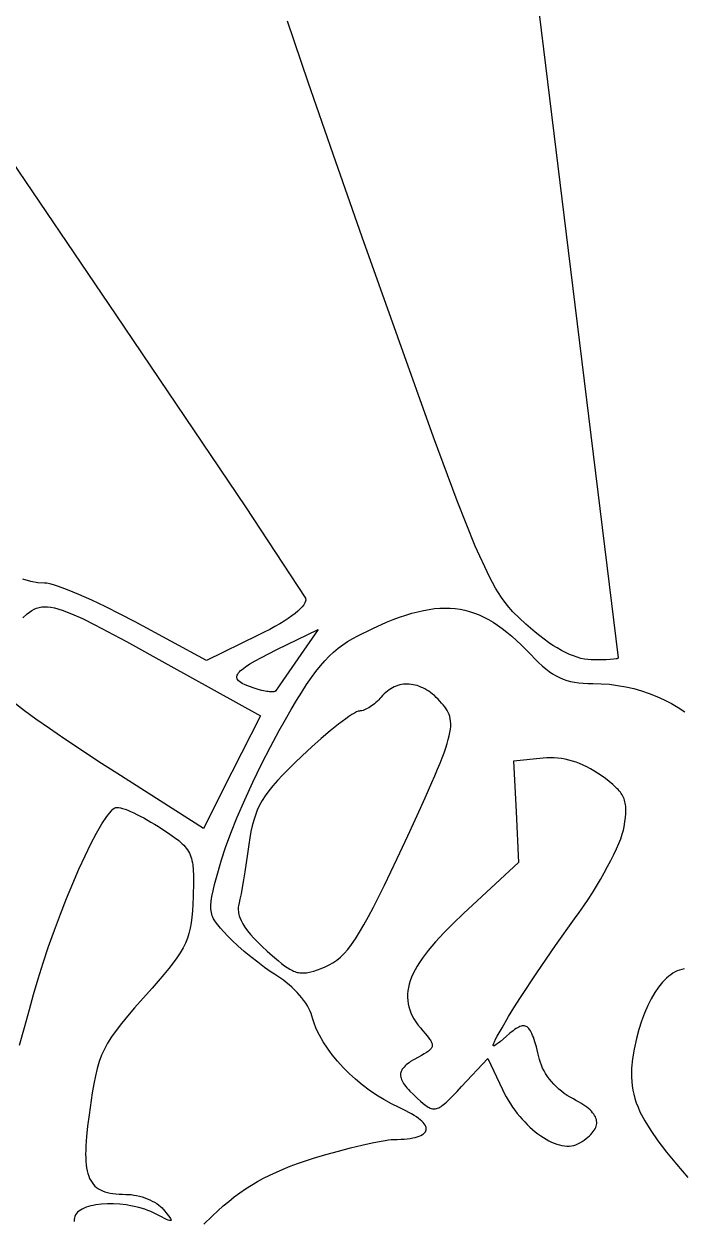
# Model space of a CAD drawing. Extents: x 50.8 to 101.6, y -101.6 to -50.8.
# Drawn here: x 73.88 to 75.793, y -86.806 to -83.334 of the extents above; entities that cross this region are included whole.
import ezdxf

# ---------------------------------------------------------------- set-up
doc = ezdxf.new("R2010")
doc.units = 0
doc.layers.add('BLACK', color=7, linetype='CONTINUOUS')

msp = doc.modelspace()

# ---------------------------------------------------------------- linework, layer by layer
at = {"layer": 'BLACK', "linetype": 'CONTINUOUS'}
for p, q in [((75.35602, -83.153211), (75.458794, -83.991481)), ((74.704243, -83.502944), (74.644315, -83.326145)), ((74.776617, -83.711694), (74.704243, -83.502944)), ((73.765418, -83.616892), (74.146331, -84.177501)), ((74.861492, -83.952571), (74.776617, -83.711694)), ((75.068693, -84.532605), (74.861492, -83.952571)), ((75.458794, -83.991481), (75.604315, -85.172918)), ((74.146331, -84.177501), (74.522276, -84.735187)), ((75.137405, -84.717619), (75.068693, -84.532605)), ((74.522276, -84.735187), (74.696526, -84.999273)), ((75.189651, -84.848702), (75.137405, -84.717619)), ((75.230525, -84.937903), (75.189651, -84.848702)), ((73.8995, -84.950928), (73.87669, -84.944099)), ((73.920289, -84.9548), (73.8995, -84.950928)), ((73.939507, -84.956022), (73.920289, -84.9548)), ((73.946204, -84.956605), (73.939507, -84.956022)), ((73.954824, -84.958316), (73.946204, -84.956605)), ((75.24829, -84.970564), (75.230525, -84.937903)), ((73.965233, -84.961097), (73.954824, -84.958316)), ((73.977296, -84.96489), (73.965233, -84.961097)), ((73.990878, -84.969639), (73.977296, -84.96489)), ((74.005845, -84.975284), (73.990878, -84.969639)), ((74.022062, -84.981769), (74.005845, -84.975284)), ((74.039395, -84.989036), (74.022062, -84.981769)), ((74.076868, -85.005685), (74.039395, -84.989036)), ((75.265122, -84.997275), (75.24829, -84.970564)), ((73.916152, -85.028653), (73.92348, -85.0265)), ((73.92348, -85.0265), (73.931222, -85.025137)), ((73.931222, -85.025137), (73.939457, -85.024581)), ((73.939457, -85.024581), (73.948268, -85.02485)), ((73.948268, -85.02485), (73.957733, -85.025964)), ((73.957733, -85.025964), (73.967933, -85.027939)), ((74.117189, -85.024771), (74.076868, -85.005685)), ((74.15928, -85.045832), (74.117189, -85.024771)), ((74.687363, -85.024522), (74.681621, -85.030685)), ((74.691834, -85.018705), (74.687363, -85.024522)), ((74.69501, -85.013253), (74.691834, -85.018705)), ((74.696866, -85.008184), (74.69501, -85.013253)), ((74.696526, -84.999273), (74.697125, -85.001342)), ((74.697292, -85.0058), (74.696866, -85.008184)), ((74.697125, -85.001342), (74.69738, -85.003518)), ((74.69738, -85.003518), (74.697292, -85.0058)), ((75.281659, -85.019541), (75.265122, -84.997275)), ((75.298537, -85.03887), (75.281659, -85.019541)), ((73.876349, -85.057105), (73.88936, -85.044784)), ((73.88936, -85.044784), (73.902412, -85.03525)), ((73.902412, -85.03525), (73.909156, -85.031575)), ((73.909156, -85.031575), (73.916152, -85.028653)), ((73.967933, -85.027939), (73.990863, -85.034551)), ((73.990863, -85.034551), (74.017702, -85.044832)), ((74.017702, -85.044832), (74.049095, -85.058929)), ((74.049095, -85.058929), (74.085686, -85.076989)), ((74.202065, -85.068408), (74.15928, -85.045832)), ((74.646419, -85.058415), (74.634681, -85.066023)), ((74.657006, -85.051058), (74.646419, -85.058415)), ((74.666418, -85.043972), (74.657006, -85.051058)), ((74.674631, -85.037174), (74.666418, -85.043972)), ((74.681621, -85.030685), (74.674631, -85.037174)), ((74.932176, -85.069689), (74.951353, -85.06193)), ((74.951353, -85.06193), (74.969954, -85.054967)), ((74.969954, -85.054967), (74.988009, -85.048803)), ((74.988009, -85.048803), (75.005548, -85.043442)), ((75.005548, -85.043442), (75.022603, -85.038888)), ((75.022603, -85.038888), (75.039204, -85.035143)), ((75.039204, -85.035143), (75.055381, -85.032211)), ((75.055381, -85.032211), (75.071164, -85.030095)), ((75.071164, -85.030095), (75.086585, -85.028799)), ((75.086585, -85.028799), (75.101674, -85.028326)), ((75.101674, -85.028326), (75.116462, -85.028679)), ((75.116462, -85.028679), (75.130978, -85.029862)), ((75.130978, -85.029862), (75.145254, -85.031879)), ((75.145254, -85.031879), (75.15932, -85.034733)), ((75.15932, -85.034733), (75.173206, -85.038426)), ((75.173206, -85.038426), (75.186944, -85.042963)), ((75.186944, -85.042963), (75.200563, -85.048347)), ((75.200563, -85.048347), (75.214094, -85.054581)), ((75.214094, -85.054581), (75.227568, -85.061668)), ((75.227568, -85.061668), (75.241015, -85.069613)), ((75.335863, -85.074739), (75.298537, -85.03887)), ((74.085686, -85.076989), (74.177039, -85.125584)), ((74.409441, -85.180794), (74.202065, -85.068408)), ((74.592798, -85.090165), (74.576694, -85.098589)), ((74.607846, -85.081917), (74.592798, -85.090165)), ((74.621815, -85.073863), (74.607846, -85.081917)), ((74.613249, -85.148912), (74.733269, -85.090448)), ((74.634681, -85.066023), (74.621815, -85.073863)), ((74.733269, -85.090448), (74.674651, -85.175371)), ((74.849092, -85.108616), (74.89197, -85.087581)), ((74.89197, -85.087581), (74.932176, -85.069689)), ((75.241015, -85.069613), (75.254466, -85.078418)), ((75.254466, -85.078418), (75.267952, -85.088087)), ((75.267952, -85.088087), (75.281502, -85.098624)), ((75.349591, -85.086867), (75.335863, -85.074739)), ((75.363118, -85.098267), (75.349591, -85.086867)), ((74.177039, -85.125584), (74.29692, -85.191793)), ((74.55956, -85.107169), (74.409441, -85.180794)), ((74.576694, -85.098589), (74.55956, -85.107169)), ((74.805078, -85.134811), (74.819063, -85.125536)), ((74.819063, -85.125536), (74.83369, -85.116858)), ((74.83369, -85.116858), (74.849092, -85.108616)), ((75.281502, -85.098624), (75.295147, -85.110031)), ((75.295147, -85.110031), (75.308918, -85.122312)), ((75.308918, -85.122312), (75.322846, -85.13547)), ((75.376434, -85.108933), (75.363118, -85.098267)), ((75.38953, -85.11886), (75.376434, -85.108933)), ((75.402398, -85.128044), (75.38953, -85.11886)), ((75.415028, -85.13648), (75.402398, -85.128044)), ((74.568788, -85.171353), (74.58962, -85.16061)), ((74.58962, -85.16061), (74.613249, -85.148912)), ((74.765625, -85.167838), (74.778494, -85.155801)), ((74.778494, -85.155801), (74.7916, -85.144846)), ((74.7916, -85.144846), (74.805078, -85.134811)), ((75.322846, -85.13547), (75.351293, -85.164432)), ((75.351293, -85.164432), (75.362465, -85.176029)), ((75.427411, -85.144163), (75.415028, -85.13648)), ((75.439539, -85.151087), (75.427411, -85.144163)), ((75.451403, -85.157249), (75.439539, -85.151087)), ((75.462994, -85.162643), (75.451403, -85.157249)), ((75.474302, -85.167264), (75.462994, -85.162643)), ((74.29692, -85.191793), (74.565929, -85.341097)), ((74.512619, -85.20619), (74.522669, -85.198561)), ((74.522669, -85.198561), (74.535354, -85.190258)), ((74.535354, -85.190258), (74.550713, -85.181213)), ((74.550713, -85.181213), (74.568788, -85.171353)), ((74.674651, -85.175371), (74.63132, -85.238)), ((74.727097, -85.212064), (74.740061, -85.195809)), ((74.740061, -85.195809), (74.752859, -85.18112)), ((74.752859, -85.18112), (74.765625, -85.167838)), ((75.362465, -85.176029), (75.373214, -85.18657)), ((75.373214, -85.18657), (75.38363, -85.196098)), ((75.38363, -85.196098), (75.393807, -85.204655)), ((75.485319, -85.171107), (75.474302, -85.167264)), ((75.496036, -85.174168), (75.485319, -85.171107)), ((75.506443, -85.176442), (75.496036, -85.174168)), ((75.516533, -85.177923), (75.506443, -85.176442)), ((75.526296, -85.178608), (75.516533, -85.177923)), ((75.541969, -85.178909), (75.526296, -85.178608)), ((75.55659, -85.178874), (75.541969, -85.178909)), ((75.56984, -85.178526), (75.55659, -85.178874)), ((75.581398, -85.17789), (75.56984, -85.178526)), ((75.590944, -85.176987), (75.581398, -85.17789)), ((75.598159, -85.175842), (75.590944, -85.176987)), ((75.600793, -85.175186), (75.598159, -85.175842)), ((75.602723, -85.174478), (75.600793, -85.175186)), ((75.603911, -85.173721), (75.602723, -85.174478)), ((75.604213, -85.173326), (75.603911, -85.173721)), ((75.604315, -85.172918), (75.604213, -85.173326)), ((74.497595, -85.228605), (74.497863, -85.225741)), ((74.49794, -85.23138), (74.497595, -85.228605)), ((74.497863, -85.225741), (74.498749, -85.222778)), ((74.498891, -85.234075), (74.49794, -85.23138)), ((74.498749, -85.222778), (74.500257, -85.219709)), ((74.500445, -85.236698), (74.498891, -85.234075)), ((74.500257, -85.219709), (74.502393, -85.216525)), ((74.502393, -85.216525), (74.505162, -85.213216)), ((74.505162, -85.213216), (74.508569, -85.209774)), ((74.508569, -85.209774), (74.512619, -85.20619)), ((74.70013, -85.249927), (74.713832, -85.23005)), ((74.713832, -85.23005), (74.727097, -85.212064)), ((75.393807, -85.204655), (75.403836, -85.212284)), ((75.403836, -85.212284), (75.413809, -85.219027)), ((75.413809, -85.219027), (75.423819, -85.224927)), ((75.423819, -85.224927), (75.433957, -85.230026)), ((75.433957, -85.230026), (75.444315, -85.234366)), ((75.444315, -85.234366), (75.454987, -85.23799)), ((74.502595, -85.239258), (74.500445, -85.236698)), ((74.505338, -85.241765), (74.502595, -85.239258)), ((74.508667, -85.244226), (74.505338, -85.241765)), ((74.512578, -85.246651), (74.508667, -85.244226)), ((74.522125, -85.251426), (74.512578, -85.246651)), ((74.533937, -85.256161), (74.522125, -85.251426)), ((74.547972, -85.260926), (74.533937, -85.256161)), ((74.559137, -85.264243), (74.547972, -85.260926)), ((74.569812, -85.266981), (74.559137, -85.264243)), ((74.579745, -85.269105), (74.569812, -85.266981)), ((74.584355, -85.269927), (74.579745, -85.269105)), ((74.588684, -85.270582), (74.584355, -85.269927)), ((74.608502, -85.270153), (74.607016, -85.270782)), ((74.609048, -85.269764), (74.608502, -85.270153)), ((74.609456, -85.269324), (74.609048, -85.269764)), ((74.63132, -85.238), (74.609456, -85.269324)), ((74.685858, -85.271856), (74.70013, -85.249927)), ((74.934402, -85.269114), (74.929707, -85.273006)), ((74.939213, -85.265565), (74.934402, -85.269114)), ((74.944132, -85.26236), (74.939213, -85.265565)), ((74.949153, -85.259499), (74.944132, -85.26236)), ((74.954268, -85.25698), (74.949153, -85.259499)), ((74.95947, -85.254803), (74.954268, -85.25698)), ((74.964752, -85.252968), (74.95947, -85.254803)), ((74.970107, -85.251474), (74.964752, -85.252968)), ((74.975527, -85.250321), (74.970107, -85.251474)), ((74.981006, -85.249508), (74.975527, -85.250321)), ((74.986536, -85.249035), (74.981006, -85.249508)), ((74.99211, -85.248902), (74.986536, -85.249035)), ((74.997721, -85.249107), (74.99211, -85.248902)), ((75.003362, -85.249651), (74.997721, -85.249107)), ((75.009025, -85.250532), (75.003362, -85.249651)), ((75.014703, -85.251751), (75.009025, -85.250532)), ((75.02039, -85.253307), (75.014703, -85.251751)), ((75.026078, -85.255199), (75.02039, -85.253307)), ((75.031759, -85.257428), (75.026078, -85.255199)), ((75.037427, -85.259992), (75.031759, -85.257428)), ((75.043075, -85.262891), (75.037427, -85.259992)), ((75.048694, -85.266124), (75.043075, -85.262891)), ((75.054279, -85.269692), (75.048694, -85.266124)), ((75.059822, -85.273593), (75.054279, -85.269692)), ((75.454987, -85.23799), (75.466063, -85.24094)), ((75.466063, -85.24094), (75.477635, -85.243258)), ((75.477635, -85.243258), (75.489797, -85.244988)), ((75.489797, -85.244988), (75.50264, -85.246171)), ((75.50264, -85.246171), (75.516255, -85.246849)), ((75.516255, -85.246849), (75.530736, -85.247066)), ((75.530736, -85.247066), (75.554883, -85.247683)), ((75.554883, -85.247683), (75.578874, -85.249517)), ((75.578874, -85.249517), (75.602656, -85.252546)), ((75.602656, -85.252546), (75.626173, -85.256746)), ((75.626173, -85.256746), (75.64937, -85.262094)), ((75.64937, -85.262094), (75.672191, -85.268567)), ((75.672191, -85.268567), (75.694583, -85.27614)), ((74.592702, -85.271067), (74.588684, -85.270582)), ((74.596377, -85.271377), (74.592702, -85.271067)), ((74.599678, -85.271508), (74.596377, -85.271377)), ((74.602572, -85.271455), (74.599678, -85.271508)), ((74.605028, -85.271214), (74.602572, -85.271455)), ((74.607016, -85.270782), (74.605028, -85.271214)), ((74.655063, -85.322522), (74.67088, -85.296001)), ((74.67088, -85.296001), (74.685858, -85.271856)), ((74.901247, -85.302205), (74.897109, -85.305694)), ((74.905276, -85.298546), (74.901247, -85.302205)), ((74.909164, -85.294737), (74.905276, -85.298546)), ((74.91288, -85.290799), (74.909164, -85.294737)), ((74.91639, -85.286754), (74.91288, -85.290799)), ((74.920694, -85.281826), (74.91639, -85.286754)), ((74.925136, -85.277244), (74.920694, -85.281826)), ((74.929707, -85.273006), (74.925136, -85.277244)), ((75.065315, -85.277828), (75.059822, -85.273593)), ((75.070753, -85.282395), (75.065315, -85.277828)), ((75.076126, -85.287294), (75.070753, -85.282395)), ((75.081429, -85.292525), (75.076126, -85.287294)), ((75.086653, -85.298087), (75.081429, -85.292525)), ((75.09174, -85.303804), (75.086653, -85.298087)), ((75.096443, -85.309355), (75.09174, -85.303804)), ((75.694583, -85.27614), (75.716489, -85.284791)), ((75.716489, -85.284791), (75.737855, -85.294496)), ((75.737855, -85.294496), (75.758625, -85.305233)), ((73.881164, -85.32603), (73.855305, -85.306437)), ((73.91452, -85.350128), (73.881164, -85.32603)), ((74.638271, -85.351582), (74.655063, -85.322522)), ((74.831229, -85.337383), (74.822836, -85.342902)), ((74.838589, -85.332962), (74.831229, -85.337383)), ((74.844831, -85.329707), (74.838589, -85.332962)), ((74.849869, -85.327683), (74.844831, -85.329707)), ((74.853618, -85.326958), (74.849869, -85.327683)), ((74.85519, -85.32688), (74.853618, -85.326958)), ((74.856828, -85.3267), (74.85519, -85.32688)), ((74.860284, -85.326046), (74.856828, -85.3267)), ((74.863952, -85.325015), (74.860284, -85.326046)), ((74.867801, -85.323628), (74.863952, -85.325015)), ((74.871799, -85.321906), (74.867801, -85.323628)), ((74.875914, -85.31987), (74.871799, -85.321906)), ((74.880113, -85.31754), (74.875914, -85.31987)), ((74.884364, -85.314936), (74.880113, -85.31754)), ((74.888635, -85.312081), (74.884364, -85.314936)), ((74.892894, -85.308993), (74.888635, -85.312081)), ((74.897109, -85.305694), (74.892894, -85.308993)), ((75.100745, -85.314811), (75.096443, -85.309355)), ((75.104624, -85.320244), (75.100745, -85.314811)), ((75.108062, -85.325725), (75.104624, -85.320244)), ((75.111039, -85.331326), (75.108062, -85.325725)), ((75.113537, -85.33712), (75.111039, -85.331326)), ((75.115534, -85.343178), (75.113537, -85.33712)), ((75.758625, -85.305233), (75.778745, -85.316976)), ((75.778745, -85.316976), (75.798159, -85.329704)), ((73.954095, -85.377849), (73.91452, -85.350128)), ((74.565929, -85.341097), (74.483193, -85.504557)), ((74.620369, -85.383341), (74.638271, -85.351582)), ((74.792318, -85.365385), (74.768378, -85.384643)), ((74.813496, -85.349453), (74.792318, -85.365385)), ((74.822836, -85.342902), (74.813496, -85.349453)), ((75.117013, -85.349571), (75.115534, -85.343178)), ((75.117953, -85.356372), (75.117013, -85.349571)), ((75.117347, -85.379938), (75.118139, -85.371483)), ((75.118335, -85.363652), (75.117953, -85.356372)), ((75.118139, -85.371483), (75.118335, -85.363652)), ((73.998617, -85.408311), (73.954095, -85.377849)), ((74.046808, -85.440631), (73.998617, -85.408311)), ((74.594711, -85.430868), (74.620369, -85.383341)), ((74.742361, -85.406695), (74.71495, -85.431006)), ((74.768378, -85.384643), (74.742361, -85.406695)), ((75.111194, -85.409755), (75.113894, -85.399002)), ((75.113894, -85.399002), (75.115938, -85.389086)), ((75.115938, -85.389086), (75.117347, -85.379938)), ((74.097395, -85.473928), (74.046808, -85.440631)), ((74.569027, -85.481297), (74.594711, -85.430868)), ((74.71495, -85.431006), (74.68683, -85.457045)), ((75.098969, -85.447764), (75.103751, -85.434065)), ((75.103751, -85.434065), (75.10782, -85.421419)), ((75.10782, -85.421419), (75.111194, -85.409755)), ((74.149102, -85.507319), (74.097395, -85.473928)), ((74.665913, -85.477037), (74.647101, -85.495502)), ((74.68683, -85.457045), (74.665913, -85.477037)), ((75.080146, -85.495901), (75.087186, -85.47861)), ((75.087186, -85.47861), (75.093454, -85.462588)), ((75.093454, -85.462588), (75.098969, -85.447764)), ((75.386186, -85.463659), (75.300038, -85.471962)), ((75.300038, -85.471962), (75.307707, -85.619343)), ((75.396843, -85.462896), (75.386186, -85.463659)), ((75.407506, -85.462661), (75.396843, -85.462896)), ((75.418169, -85.46295), (75.407506, -85.462661)), ((75.428826, -85.463763), (75.418169, -85.46295)), ((75.439474, -85.465098), (75.428826, -85.463763)), ((75.450106, -85.466954), (75.439474, -85.465098)), ((75.460717, -85.469328), (75.450106, -85.466954)), ((75.471301, -85.47222), (75.460717, -85.469328)), ((75.481854, -85.475627), (75.471301, -85.47222)), ((75.49237, -85.479549), (75.481854, -85.475627)), ((74.400456, -85.668017), (74.149102, -85.507319)), ((74.483193, -85.504557), (74.400456, -85.668017)), ((74.544007, -85.533089), (74.569027, -85.481297)), ((74.630266, -85.512657), (74.615279, -85.528716)), ((74.647101, -85.495502), (74.630266, -85.512657)), ((75.072315, -85.514533), (75.080146, -85.495901)), ((75.502844, -85.483983), (75.49237, -85.479549)), ((75.51327, -85.488928), (75.502844, -85.483983)), ((75.523643, -85.494382), (75.51327, -85.488928)), ((75.533958, -85.500345), (75.523643, -85.494382)), ((75.544209, -85.506813), (75.533958, -85.500345)), ((75.554392, -85.513786), (75.544209, -85.506813)), ((74.520336, -85.584703), (74.544007, -85.533089)), ((74.60201, -85.543895), (74.59033, -85.558411)), ((74.615279, -85.528716), (74.60201, -85.543895)), ((75.043879, -85.57919), (75.063673, -85.534577)), ((75.063673, -85.534577), (75.072315, -85.514533)), ((75.567079, -85.522987), (75.554392, -85.513786)), ((75.578353, -85.531574), (75.567079, -85.522987)), ((75.588275, -85.539681), (75.578353, -85.531574)), ((75.596904, -85.547443), (75.588275, -85.539681)), ((75.600753, -85.551237), (75.596904, -85.547443)), ((74.580109, -85.572478), (74.571219, -85.586313)), ((74.59033, -85.558411), (74.580109, -85.572478)), ((75.020607, -85.630315), (75.043879, -85.57919)), ((75.604302, -85.554994), (75.600753, -85.551237)), ((75.607558, -85.558732), (75.604302, -85.554994)), ((75.610529, -85.562467), (75.607558, -85.558732)), ((75.613223, -85.566217), (75.610529, -85.562467)), ((75.615647, -85.569998), (75.613223, -85.566217)), ((75.617809, -85.573826), (75.615647, -85.569998)), ((75.619716, -85.577719), (75.617809, -85.573826)), ((75.621376, -85.581693), (75.619716, -85.577719)), ((75.622797, -85.585765), (75.621376, -85.581693)), ((74.119777, -85.633049), (74.132311, -85.617366)), ((74.132311, -85.617366), (74.137936, -85.611844)), ((74.137936, -85.611844), (74.143093, -85.607964)), ((74.143093, -85.607964), (74.144339, -85.607367)), ((74.144339, -85.607367), (74.145842, -85.606952)), ((74.145842, -85.606952), (74.149583, -85.606656)), ((74.149583, -85.606656), (74.154252, -85.607047)), ((74.154252, -85.607047), (74.159782, -85.608099)), ((74.159782, -85.608099), (74.16611, -85.609783)), ((74.16611, -85.609783), (74.17317, -85.612072)), ((74.17317, -85.612072), (74.180898, -85.614938)), ((74.180898, -85.614938), (74.189228, -85.618353)), ((74.498701, -85.634602), (74.520336, -85.584703)), ((74.556912, -85.614147), (74.551237, -85.628578)), ((74.563529, -85.60013), (74.556912, -85.614147)), ((74.571219, -85.586313), (74.563529, -85.60013)), ((75.623986, -85.589951), (75.622797, -85.585765)), ((75.62495, -85.59427), (75.623986, -85.589951)), ((75.625699, -85.598736), (75.62495, -85.59427)), ((75.626238, -85.603368), (75.625699, -85.598736)), ((75.626576, -85.608181), (75.626238, -85.603368)), ((75.62672, -85.613193), (75.626576, -85.608181)), ((75.626677, -85.61842), (75.62672, -85.613193)), ((74.105731, -85.654443), (74.119777, -85.633049)), ((74.189228, -85.618353), (74.198095, -85.62229)), ((74.198095, -85.62229), (74.207435, -85.62672)), ((74.207435, -85.62672), (74.217182, -85.631616)), ((74.217182, -85.631616), (74.227272, -85.63695)), ((74.227272, -85.63695), (74.24822, -85.648821)), ((74.24822, -85.648821), (74.258948, -85.655303)), ((74.47979, -85.681246), (74.498701, -85.634602)), ((74.546375, -85.643639), (74.542197, -85.659545)), ((74.551237, -85.628578), (74.546375, -85.643639)), ((74.993703, -85.688527), (75.020607, -85.630315)), ((75.307707, -85.619343), (75.315389, -85.766725)), ((75.621807, -85.662448), (75.623939, -85.648373)), ((75.623939, -85.648373), (75.625509, -85.635562)), ((75.625509, -85.635562), (75.626456, -85.62388)), ((75.626456, -85.62388), (75.626677, -85.61842)), ((74.074071, -85.712084), (74.090416, -85.680978)), ((74.090416, -85.680978), (74.105731, -85.654443)), ((74.258948, -85.655303), (74.269759, -85.662111)), ((74.269759, -85.662111), (74.303316, -85.684161)), ((74.303316, -85.684161), (74.316996, -85.693822)), ((74.464289, -85.723096), (74.47979, -85.681246)), ((74.538573, -85.676513), (74.535375, -85.694759)), ((74.542197, -85.659545), (74.538573, -85.676513)), ((75.611628, -85.697202), (75.616227, -85.684189)), ((75.616227, -85.684189), (75.619645, -85.672558)), ((75.619645, -85.672558), (75.621807, -85.662448)), ((74.05694, -85.747191), (74.074071, -85.712084)), ((74.316996, -85.693822), (74.328786, -85.702926)), ((74.328786, -85.702926), (74.338818, -85.71174)), ((74.338818, -85.71174), (74.343216, -85.716121)), ((74.343216, -85.716121), (74.347223, -85.720529)), ((74.347223, -85.720529), (74.350858, -85.724997)), ((74.532469, -85.714496), (74.528746, -85.741024)), ((74.532472, -85.714496), (74.532469, -85.714496)), ((74.535375, -85.694759), (74.532472, -85.714496)), ((74.963011, -85.754399), (74.993703, -85.688527)), ((75.599179, -85.726827), (75.605921, -85.71146)), ((75.605921, -85.71146), (75.611628, -85.697202)), ((74.039262, -85.785729), (74.05694, -85.747191)), ((74.350858, -85.724997), (74.354135, -85.729557)), ((74.354135, -85.729557), (74.357071, -85.734245)), ((74.357071, -85.734245), (74.359684, -85.739091)), ((74.359684, -85.739091), (74.361989, -85.74413)), ((74.361989, -85.74413), (74.364003, -85.749395)), ((74.364003, -85.749395), (74.365742, -85.754919)), ((74.365742, -85.754919), (74.367223, -85.760735)), ((74.452886, -85.758612), (74.464289, -85.723096)), ((74.528746, -85.741024), (74.524833, -85.767392)), ((74.925999, -85.832351), (74.963011, -85.754399)), ((75.582889, -85.760339), (75.591477, -85.743166)), ((75.591477, -85.743166), (75.599179, -85.726827)), ((74.021279, -85.827128), (74.039262, -85.785729)), ((74.367223, -85.760735), (74.368462, -85.766876)), ((74.368462, -85.766876), (74.369477, -85.773376)), ((74.369477, -85.773376), (74.370896, -85.787583)), ((74.370896, -85.787583), (74.371613, -85.803622)), ((74.438461, -85.809527), (74.452886, -85.758612)), ((74.524833, -85.767392), (74.520847, -85.792908)), ((75.315389, -85.766725), (75.155577, -85.914411)), ((75.563348, -85.796639), (75.573488, -85.778209)), ((75.573488, -85.778209), (75.582889, -85.760339)), ((74.371759, -85.821757), (74.370867, -85.86538)), ((74.371613, -85.803622), (74.371759, -85.821757)), ((74.432863, -85.830405), (74.438461, -85.809527)), ((74.516907, -85.816879), (74.513128, -85.838612)), ((74.520847, -85.792908), (74.516907, -85.816879)), ((75.541146, -85.834632), (75.552543, -85.815493)), ((75.552543, -85.815493), (75.563348, -85.796639)), ((74.003233, -85.870819), (74.021279, -85.827128)), ((74.425023, -85.864596), (74.428375, -85.848655)), ((74.428375, -85.848655), (74.432863, -85.830405)), ((74.509629, -85.857415), (74.506526, -85.872593)), ((74.513128, -85.838612), (74.509629, -85.857415)), ((74.894171, -85.89614), (74.925999, -85.832351)), ((75.516874, -85.87322), (75.529232, -85.85392)), ((75.529232, -85.85392), (75.541146, -85.834632)), ((73.985365, -85.916231), (74.003233, -85.870819)), ((74.370078, -85.886921), (74.368936, -85.906607)), ((74.370867, -85.86538), (74.370078, -85.886921)), ((74.421772, -85.89643), (74.421823, -85.89082)), ((74.421823, -85.89082), (74.42283, -85.878545)), ((74.42283, -85.878545), (74.425023, -85.864596)), ((74.502219, -85.891649), (74.501742, -85.89577)), ((74.503936, -85.883454), (74.502219, -85.891649)), ((74.506526, -85.872593), (74.503936, -85.883454)), ((75.491123, -85.911308), (75.504146, -85.892395)), ((75.504146, -85.892395), (75.516874, -85.87322)), ((73.967916, -85.962795), (73.985365, -85.916231)), ((74.367326, -85.924694), (74.365133, -85.941437)), ((74.368936, -85.906607), (74.367326, -85.924694)), ((74.422027, -85.901741), (74.421772, -85.89643)), ((74.42259, -85.906793), (74.422027, -85.901741)), ((74.423466, -85.911626), (74.42259, -85.906793)), ((74.424656, -85.916279), (74.423466, -85.911626)), ((74.426165, -85.920793), (74.424656, -85.916279)), ((74.427996, -85.925206), (74.426165, -85.920793)), ((74.430151, -85.92956), (74.427996, -85.925206)), ((74.435447, -85.938246), (74.430151, -85.92956)), ((74.501742, -85.89577), (74.501524, -85.899917)), ((74.501524, -85.899917), (74.50157, -85.904094)), ((74.50157, -85.904094), (74.501883, -85.908309)), ((74.501883, -85.908309), (74.502469, -85.912567)), ((74.502469, -85.912567), (74.503332, -85.916875)), ((74.503332, -85.916875), (74.504475, -85.921239)), ((74.504475, -85.921239), (74.505903, -85.925666)), ((74.505903, -85.925666), (74.509631, -85.934731)), ((74.86649, -85.947325), (74.879877, -85.923211)), ((74.879877, -85.923211), (74.894171, -85.89614)), ((75.155577, -85.914411), (75.125151, -85.943254)), ((75.422764, -86.006952), (75.477877, -85.929821)), ((75.477877, -85.929821), (75.491123, -85.911308)), ((73.951128, -86.009941), (73.967916, -85.962795)), ((74.362242, -85.957092), (74.358538, -85.971916)), ((74.365133, -85.941437), (74.362242, -85.957092)), ((74.442079, -85.947169), (74.435447, -85.938246)), ((74.450073, -85.956647), (74.442079, -85.947169)), ((74.470244, -85.978544), (74.450073, -85.956647)), ((74.509631, -85.934731), (74.514551, -85.944122)), ((74.514551, -85.944122), (74.520695, -85.953887)), ((74.520695, -85.953887), (74.5281, -85.964078)), ((74.5281, -85.964078), (74.536797, -85.974745)), ((74.853881, -85.968679), (74.86649, -85.947325)), ((75.125151, -85.943254), (75.097969, -85.970599)), ((74.353905, -85.986164), (74.348228, -86.000092)), ((74.358538, -85.971916), (74.353905, -85.986164)), ((74.476953, -85.985493), (74.470244, -85.978544)), ((74.484327, -85.992772), (74.476953, -85.985493)), ((74.500766, -86.008087), (74.484327, -85.992772)), ((74.536797, -85.974745), (74.546822, -85.985938)), ((74.546822, -85.985938), (74.558209, -85.997707)), ((74.558209, -85.997707), (74.570992, -86.010102)), ((74.830479, -86.003882), (74.841921, -85.987466)), ((74.841921, -85.987466), (74.853881, -85.968679)), ((75.073994, -85.996549), (75.063198, -86.009035)), ((75.097969, -85.970599), (75.073994, -85.996549)), ((73.935241, -86.057098), (73.951128, -86.009941)), ((74.333282, -86.028011), (74.323782, -86.042514)), ((74.341392, -86.013956), (74.333282, -86.028011)), ((74.348228, -86.000092), (74.341392, -86.013956)), ((74.518967, -86.024006), (74.500766, -86.008087)), ((74.538334, -86.040049), (74.518967, -86.024006)), ((74.570992, -86.010102), (74.585205, -86.023174)), ((74.585205, -86.023174), (74.600881, -86.036973)), ((74.797968, -86.040852), (74.808632, -86.03038)), ((74.808632, -86.03038), (74.819425, -86.018122)), ((74.819425, -86.018122), (74.830479, -86.003882)), ((75.043967, -86.033092), (75.035522, -86.04469)), ((75.05319, -86.021211), (75.043967, -86.033092)), ((75.063198, -86.009035), (75.05319, -86.021211)), ((75.368277, -86.086015), (75.422764, -86.006952)), ((73.920498, -86.103697), (73.935241, -86.057098)), ((74.312777, -86.057721), (74.300153, -86.073887)), ((74.323782, -86.042514), (74.312777, -86.057721)), ((74.55827, -86.055735), (74.538334, -86.040049)), ((74.578179, -86.070583), (74.55827, -86.055735)), ((74.600881, -86.036973), (74.618056, -86.051549)), ((74.618056, -86.051549), (74.627168, -86.058985)), ((74.627168, -86.058985), (74.635667, -86.065506)), ((74.635667, -86.065506), (74.643669, -86.071126)), ((74.742158, -86.073553), (74.754018, -86.068774)), ((74.754018, -86.068774), (74.765459, -86.063499)), ((74.765459, -86.063499), (74.776511, -86.057216)), ((74.776511, -86.057216), (74.787304, -86.049733)), ((74.787304, -86.049733), (74.797968, -86.040852)), ((75.020952, -86.067089), (75.014817, -86.077918)), ((75.027852, -86.056018), (75.020952, -86.067089)), ((75.035522, -86.04469), (75.027852, -86.056018)), ((73.907139, -86.149168), (73.920498, -86.103697)), ((74.285794, -86.091268), (74.269584, -86.110121)), ((74.300153, -86.073887), (74.285794, -86.091268)), ((74.597466, -86.084112), (74.578179, -86.070583)), ((74.60669, -86.090231), (74.597466, -86.084112)), ((74.615535, -86.09584), (74.60669, -86.090231)), ((74.624143, -86.101439), (74.615535, -86.09584)), ((74.632672, -86.107529), (74.624143, -86.101439)), ((74.643669, -86.071126), (74.651285, -86.07586)), ((74.651285, -86.07586), (74.65863, -86.079722)), ((74.65863, -86.079722), (74.662236, -86.08133)), ((74.662236, -86.08133), (74.665818, -86.082726)), ((74.665818, -86.082726), (74.669388, -86.083911)), ((74.669388, -86.083911), (74.672961, -86.084888)), ((74.672961, -86.084888), (74.676552, -86.085656)), ((74.676552, -86.085656), (74.680174, -86.08622)), ((74.680174, -86.08622), (74.683842, -86.08658)), ((74.683842, -86.08658), (74.68757, -86.086738)), ((74.68757, -86.086738), (74.691373, -86.086697)), ((74.691373, -86.086697), (74.695264, -86.086457)), ((74.695264, -86.086457), (74.699257, -86.08602)), ((74.699257, -86.08602), (74.703367, -86.085389)), ((74.703367, -86.085389), (74.711995, -86.083551)), ((74.711995, -86.083551), (74.72126, -86.080956)), ((74.72126, -86.080956), (74.731276, -86.077619)), ((74.731276, -86.077619), (74.742158, -86.073553)), ((75.004826, -86.098897), (75.000961, -86.109074)), ((75.009443, -86.088516), (75.004826, -86.098897)), ((75.014817, -86.077918), (75.009443, -86.088516)), ((75.320702, -86.157725), (75.368277, -86.086015)), ((75.744748, -86.101614), (75.732866, -86.113648)), ((75.750828, -86.096373), (75.744748, -86.101614)), ((75.756991, -86.091659), (75.750828, -86.096373)), ((75.76323, -86.087482), (75.756991, -86.091659)), ((75.769538, -86.083849), (75.76323, -86.087482)), ((75.775907, -86.080768), (75.769538, -86.083849)), ((75.782332, -86.078246), (75.775907, -86.080768)), ((75.788803, -86.076293), (75.782332, -86.078246)), ((75.795316, -86.074915), (75.788803, -86.076293)), ((74.251409, -86.1307), (74.200896, -86.187795)), ((74.269584, -86.110121), (74.251409, -86.1307)), ((74.641071, -86.11405), (74.632672, -86.107529)), ((74.649289, -86.120945), (74.641071, -86.11405)), ((74.657276, -86.128152), (74.649289, -86.120945)), ((74.664979, -86.135615), (74.657276, -86.128152)), ((74.672348, -86.143272), (74.664979, -86.135615)), ((74.995467, -86.12887), (74.99383, -86.138514)), ((74.997843, -86.119061), (74.995467, -86.12887)), ((75.000961, -86.109074), (74.997843, -86.119061)), ((75.721402, -86.1277), (75.710414, -86.143704)), ((75.732866, -86.113648), (75.721402, -86.1277)), ((73.895406, -86.192941), (73.907139, -86.149168)), ((74.679331, -86.151065), (74.672348, -86.143272)), ((74.685879, -86.158936), (74.679331, -86.151065)), ((74.68757, -86.161138), (74.685879, -86.158936)), ((74.691939, -86.166824), (74.68757, -86.161138)), ((74.69746, -86.17467), (74.691939, -86.166824)), ((74.992926, -86.148007), (74.992752, -86.157362)), ((74.992752, -86.157362), (74.993302, -86.166592)), ((74.99383, -86.138514), (74.992926, -86.148007)), ((74.993302, -86.166592), (74.994572, -86.17571)), ((75.301471, -86.18792), (75.320702, -86.157725)), ((75.699958, -86.161597), (75.69009, -86.181316)), ((75.710414, -86.143704), (75.699958, -86.161597)), ((73.881584, -86.244533), (73.895406, -86.192941)), ((74.200896, -86.187795), (74.180243, -86.211851)), ((74.702392, -86.182416), (74.69746, -86.17467)), ((74.706682, -86.190003), (74.702392, -86.182416)), ((74.710281, -86.19737), (74.706682, -86.190003)), ((74.713138, -86.20446), (74.710281, -86.19737)), ((74.7152, -86.211212), (74.713138, -86.20446)), ((74.994572, -86.17571), (74.996557, -86.18473)), ((74.996557, -86.18473), (74.999253, -86.193664)), ((74.999253, -86.193664), (75.002656, -86.202525)), ((75.002656, -86.202525), (75.00676, -86.211327)), ((75.286324, -86.212795), (75.301471, -86.18792)), ((75.680869, -86.202797), (75.672352, -86.225976)), ((75.69009, -86.181316), (75.680869, -86.202797)), ((74.162321, -86.233588), (74.146881, -86.253511)), ((74.180243, -86.211851), (74.162321, -86.233588)), ((74.71774, -86.220404), (74.7152, -86.211212)), ((74.720761, -86.22968), (74.71774, -86.220404)), ((74.728191, -86.248423), (74.720761, -86.22968)), ((75.00676, -86.211327), (75.011562, -86.220083)), ((75.011562, -86.220083), (75.017056, -86.228806)), ((75.017056, -86.228806), (75.023238, -86.237509)), ((75.023238, -86.237509), (75.030104, -86.246206)), ((75.267246, -86.245441), (75.286324, -86.212795)), ((75.319277, -86.242072), (75.315701, -86.243669)), ((75.322675, -86.240895), (75.319277, -86.242072)), ((75.325906, -86.240148), (75.322675, -86.240895)), ((75.328982, -86.239837), (75.325906, -86.240148)), ((75.331915, -86.239971), (75.328982, -86.239837)), ((75.334718, -86.240559), (75.331915, -86.239971)), ((75.3374, -86.241609), (75.334718, -86.240559)), ((75.339975, -86.243128), (75.3374, -86.241609)), ((75.672352, -86.225976), (75.664594, -86.250789)), ((73.866483, -86.295762), (73.881584, -86.244533)), ((74.133669, -86.272126), (74.122435, -86.28994)), ((74.146881, -86.253511), (74.133669, -86.272126)), ((74.737382, -86.26733), (74.728191, -86.248423)), ((74.748229, -86.28629), (74.737382, -86.26733)), ((75.030104, -86.246206), (75.037648, -86.254909)), ((75.037648, -86.254909), (75.044397, -86.262468)), ((75.044397, -86.262468), (75.050203, -86.26926)), ((75.050203, -86.26926), (75.055054, -86.275367)), ((75.055054, -86.275367), (75.057116, -86.27819)), ((75.248602, -86.278936), (75.253498, -86.269744)), ((75.253498, -86.269744), (75.267246, -86.245441)), ((75.279265, -86.270603), (75.262413, -86.285019)), ((75.289844, -86.261624), (75.279265, -86.270603)), ((75.29938, -86.254098), (75.289844, -86.261624)), ((75.303787, -86.250901), (75.29938, -86.254098)), ((75.307968, -86.248091), (75.303787, -86.250901)), ((75.311935, -86.245678), (75.307968, -86.248091)), ((75.315701, -86.243669), (75.311935, -86.245678)), ((75.342455, -86.245125), (75.339975, -86.243128)), ((75.34485, -86.247608), (75.342455, -86.245125)), ((75.347172, -86.250585), (75.34485, -86.247608)), ((75.349434, -86.254065), (75.347172, -86.250585)), ((75.351648, -86.258055), (75.349434, -86.254065)), ((75.353824, -86.262564), (75.351648, -86.258055)), ((75.355975, -86.2676), (75.353824, -86.262564)), ((75.358112, -86.273172), (75.355975, -86.2676)), ((75.360248, -86.279286), (75.358112, -86.273172)), ((75.657654, -86.277173), (75.650953, -86.307571)), ((75.664594, -86.250789), (75.657654, -86.277173)), ((74.112925, -86.307458), (74.104888, -86.325187)), ((74.122435, -86.28994), (74.112925, -86.307458)), ((74.760624, -86.305188), (74.748229, -86.28629)), ((74.774461, -86.323915), (74.760624, -86.305188)), ((75.0556, -86.311514), (75.053256, -86.313391)), ((75.057671, -86.309665), (75.0556, -86.311514)), ((75.057116, -86.27819), (75.058933, -86.280874)), ((75.05947, -86.307834), (75.057671, -86.309665)), ((75.058933, -86.280874), (75.060504, -86.283429)), ((75.060999, -86.30601), (75.05947, -86.307834)), ((75.060504, -86.283429), (75.061827, -86.285865)), ((75.062259, -86.304183), (75.060999, -86.30601)), ((75.061827, -86.285865), (75.0629, -86.288193)), ((75.063253, -86.302343), (75.062259, -86.304183)), ((75.0629, -86.288193), (75.06372, -86.290423)), ((75.063982, -86.300478), (75.063253, -86.302343)), ((75.06372, -86.290423), (75.064287, -86.292566)), ((75.064448, -86.298578), (75.063982, -86.300478)), ((75.064287, -86.292566), (75.064599, -86.294633)), ((75.064653, -86.296633), (75.064448, -86.298578)), ((75.064599, -86.294633), (75.064653, -86.296633)), ((75.241714, -86.296722), (75.241731, -86.295484)), ((75.242018, -86.297548), (75.241714, -86.296722)), ((75.241731, -86.295484), (75.242727, -86.291739)), ((75.24264, -86.297971), (75.242018, -86.297548)), ((75.24358, -86.297999), (75.24264, -86.297971)), ((75.242727, -86.291739), (75.245015, -86.286245)), ((75.244836, -86.297641), (75.24358, -86.297999)), ((75.246408, -86.296904), (75.244836, -86.297641)), ((75.245015, -86.286245), (75.248602, -86.278936)), ((75.250496, -86.294331), (75.246408, -86.296904)), ((75.255833, -86.290347), (75.250496, -86.294331)), ((75.262413, -86.285019), (75.255833, -86.290347)), ((75.362394, -86.285952), (75.360248, -86.279286)), ((75.366762, -86.300972), (75.362394, -86.285952)), ((75.371312, -86.318297), (75.366762, -86.300972)), ((75.650953, -86.307571), (75.646114, -86.335992)), ((74.098073, -86.343631), (74.092227, -86.363298)), ((74.104888, -86.325187), (74.098073, -86.343631)), ((74.789633, -86.342358), (74.774461, -86.323915)), ((74.806032, -86.360404), (74.789633, -86.342358)), ((75.001881, -86.343903), (74.997243, -86.347077)), ((75.012352, -86.337417), (75.001881, -86.343903)), ((75.024416, -86.330683), (75.012352, -86.337417)), ((75.024419, -86.330683), (75.024416, -86.330683)), ((75.033334, -86.325834), (75.024419, -86.330683)), ((75.041101, -86.321392), (75.033334, -86.325834)), ((75.047737, -86.317272), (75.041101, -86.321392)), ((75.050635, -86.315307), (75.047737, -86.317272)), ((75.053256, -86.313391), (75.050635, -86.315307)), ((75.14973, -86.416357), (75.225637, -86.335099)), ((75.225637, -86.335099), (75.268407, -86.424787)), ((75.376137, -86.337991), (75.371312, -86.318297)), ((75.378417, -86.346164), (75.376137, -86.337991)), ((75.381339, -86.354349), (75.378417, -86.346164)), ((75.646114, -86.335992), (75.643337, -86.362865)), ((74.092227, -86.363298), (74.087099, -86.384693)), ((74.823553, -86.377942), (74.806032, -86.360404)), ((74.842088, -86.39486), (74.823553, -86.377942)), ((74.972687, -86.378465), (74.97241, -86.381774)), ((74.97336, -86.375214), (74.972687, -86.378465)), ((74.974428, -86.372014), (74.97336, -86.375214)), ((74.975892, -86.368853), (74.974428, -86.372014)), ((74.977753, -86.365724), (74.975892, -86.368853)), ((74.980009, -86.362616), (74.977753, -86.365724)), ((74.982662, -86.359521), (74.980009, -86.362616)), ((74.985711, -86.356428), (74.982662, -86.359521)), ((74.989158, -86.35333), (74.985711, -86.356428)), ((74.993002, -86.350216), (74.989158, -86.35333)), ((74.997243, -86.347077), (74.993002, -86.350216)), ((75.384875, -86.362513), (75.381339, -86.354349)), ((75.388998, -86.370625), (75.384875, -86.362513)), ((75.393681, -86.37865), (75.388998, -86.370625)), ((75.398894, -86.386557), (75.393681, -86.37865)), ((75.643337, -86.362865), (75.642825, -86.388623)), ((74.082437, -86.408322), (74.077988, -86.434691)), ((74.087099, -86.384693), (74.082437, -86.408322)), ((74.861531, -86.411045), (74.842088, -86.39486)), ((74.881775, -86.426386), (74.861531, -86.411045)), ((74.97241, -86.381774), (74.972528, -86.385151)), ((74.972528, -86.385151), (74.973041, -86.388606)), ((74.973041, -86.388606), (74.973948, -86.392148)), ((74.973948, -86.392148), (74.97525, -86.395785)), ((74.97525, -86.395785), (74.976947, -86.399529)), ((74.976947, -86.399529), (74.979037, -86.403387)), ((74.979037, -86.403387), (74.981521, -86.407369)), ((74.981521, -86.407369), (74.984399, -86.411484)), ((74.984399, -86.411484), (74.98767, -86.415742)), ((74.98767, -86.415742), (74.991335, -86.420152)), ((75.40461, -86.394314), (75.398894, -86.386557)), ((75.410801, -86.401888), (75.40461, -86.394314)), ((75.417439, -86.409246), (75.410801, -86.401888)), ((75.424497, -86.416356), (75.417439, -86.409246)), ((75.642825, -86.388623), (75.643482, -86.401219)), ((75.643482, -86.401219), (75.644779, -86.413698)), ((75.644779, -86.413698), (75.646744, -86.426114)), ((74.077988, -86.434691), (74.068724, -86.497672)), ((74.902713, -86.440771), (74.881775, -86.426386)), ((74.924238, -86.454087), (74.902713, -86.440771)), ((74.991335, -86.420152), (74.995392, -86.424723)), ((74.995392, -86.424723), (74.999842, -86.429465)), ((74.999842, -86.429465), (75.00992, -86.439497)), ((75.00992, -86.439497), (75.021566, -86.450324)), ((75.021566, -86.450324), (75.030537, -86.458354)), ((75.114943, -86.452637), (75.125194, -86.442288)), ((75.125194, -86.442288), (75.136733, -86.430209)), ((75.136733, -86.430209), (75.14973, -86.416357)), ((75.268407, -86.424787), (75.273693, -86.435417)), ((75.273693, -86.435417), (75.279293, -86.445812)), ((75.279293, -86.445812), (75.285186, -86.455959)), ((75.431946, -86.423186), (75.424497, -86.416356)), ((75.439759, -86.429703), (75.431946, -86.423186)), ((75.447908, -86.435874), (75.439759, -86.429703)), ((75.456364, -86.441668), (75.447908, -86.435874)), ((75.4651, -86.447051), (75.456364, -86.441668)), ((75.474088, -86.451991), (75.4651, -86.447051)), ((75.646744, -86.426114), (75.649401, -86.438521)), ((75.649401, -86.438521), (75.652775, -86.450973)), ((74.946244, -86.466223), (74.924238, -86.454087)), ((74.968624, -86.477067), (74.946244, -86.466223)), ((74.9787, -86.481741), (74.968624, -86.477067)), ((74.988084, -86.486359), (74.9787, -86.481741)), ((75.030537, -86.458354), (75.038587, -86.46524)), ((75.038587, -86.46524), (75.045885, -86.470938)), ((75.045885, -86.470938), (75.049306, -86.473328)), ((75.049306, -86.473328), (75.052603, -86.475403)), ((75.052603, -86.475403), (75.055797, -86.477158)), ((75.055797, -86.477158), (75.058909, -86.478588)), ((75.058909, -86.478588), (75.061961, -86.479688)), ((75.061961, -86.479688), (75.064974, -86.48045)), ((75.064974, -86.48045), (75.067969, -86.480871)), ((75.067969, -86.480871), (75.070967, -86.480943)), ((75.070967, -86.480943), (75.07399, -86.480663)), ((75.07399, -86.480663), (75.077059, -86.480023)), ((75.077059, -86.480023), (75.080195, -86.479018)), ((75.080195, -86.479018), (75.083419, -86.477643)), ((75.083419, -86.477643), (75.086753, -86.475893)), ((75.086753, -86.475893), (75.090218, -86.47376)), ((75.090218, -86.47376), (75.093835, -86.47124)), ((75.093835, -86.47124), (75.097625, -86.468328)), ((75.097625, -86.468328), (75.101609, -86.465017)), ((75.101609, -86.465017), (75.10581, -86.461302)), ((75.10581, -86.461302), (75.114943, -86.452637)), ((75.285186, -86.455959), (75.291353, -86.465843)), ((75.291353, -86.465843), (75.297772, -86.47545)), ((75.297772, -86.47545), (75.304425, -86.484767)), ((75.304425, -86.484767), (75.311289, -86.49378)), ((75.481753, -86.456061), (75.474088, -86.451991)), ((75.48896, -86.460107), (75.481753, -86.456061)), ((75.495707, -86.464131), (75.48896, -86.460107)), ((75.501996, -86.468134), (75.495707, -86.464131)), ((75.507826, -86.472118), (75.501996, -86.468134)), ((75.513198, -86.476086), (75.507826, -86.472118)), ((75.518112, -86.480038), (75.513198, -86.476086)), ((75.522569, -86.483978), (75.518112, -86.480038)), ((75.526568, -86.487906), (75.522569, -86.483978)), ((75.652775, -86.450973), (75.656891, -86.463524)), ((75.656891, -86.463524), (75.661775, -86.476228)), ((75.661775, -86.476228), (75.667452, -86.48914)), ((74.068724, -86.497672), (74.064374, -86.530832)), ((74.996774, -86.490915), (74.988084, -86.486359)), ((75.004774, -86.495402), (74.996774, -86.490915)), ((75.012083, -86.499816), (75.004774, -86.495402)), ((75.018703, -86.504149), (75.012083, -86.499816)), ((75.024634, -86.508397), (75.018703, -86.504149)), ((75.029878, -86.512553), (75.024634, -86.508397)), ((75.034436, -86.516612), (75.029878, -86.512553)), ((75.038309, -86.520568), (75.034436, -86.516612)), ((75.311289, -86.49378), (75.318347, -86.502474)), ((75.318347, -86.502474), (75.325577, -86.510837)), ((75.325577, -86.510837), (75.332958, -86.518853)), ((75.332958, -86.518853), (75.340472, -86.526509)), ((75.53011, -86.491826), (75.526568, -86.487906)), ((75.533195, -86.495738), (75.53011, -86.491826)), ((75.535824, -86.499644), (75.533195, -86.495738)), ((75.537996, -86.503547), (75.535824, -86.499644)), ((75.539713, -86.507448), (75.537996, -86.503547)), ((75.540974, -86.511349), (75.539713, -86.507448)), ((75.541779, -86.515252), (75.540974, -86.511349)), ((75.54213, -86.519159), (75.541779, -86.515252)), ((75.542025, -86.523071), (75.54213, -86.519159)), ((75.667452, -86.48914), (75.681285, -86.515799)), ((75.681285, -86.515799), (75.698591, -86.543934)), ((74.064374, -86.530832), (74.061196, -86.560852)), ((75.035983, -86.555582), (75.039579, -86.55315)), ((75.041497, -86.524414), (75.038309, -86.520568)), ((75.039579, -86.55315), (75.042501, -86.55055)), ((75.044003, -86.528145), (75.041497, -86.524414)), ((75.042501, -86.55055), (75.044748, -86.547788)), ((75.045826, -86.531756), (75.044003, -86.528145)), ((75.044748, -86.547788), (75.046319, -86.544871)), ((75.046968, -86.535239), (75.045826, -86.531756)), ((75.046319, -86.544871), (75.047214, -86.541802)), ((75.047431, -86.53859), (75.046968, -86.535239)), ((75.047214, -86.541802), (75.047431, -86.53859)), ((75.340472, -86.526509), (75.348097, -86.533792)), ((75.348097, -86.533792), (75.355814, -86.540686)), ((75.355814, -86.540686), (75.363602, -86.547179)), ((75.363602, -86.547179), (75.371442, -86.553257)), ((75.371442, -86.553257), (75.379312, -86.558904)), ((75.520662, -86.558853), (75.524848, -86.554804)), ((75.524848, -86.554804), (75.528581, -86.550778)), ((75.528581, -86.550778), (75.531862, -86.546773)), ((75.531862, -86.546773), (75.534689, -86.542786)), ((75.534689, -86.542786), (75.537064, -86.538817)), ((75.537064, -86.538817), (75.538985, -86.534862)), ((75.538985, -86.534862), (75.540453, -86.530921)), ((75.540453, -86.530921), (75.541466, -86.526992)), ((75.541466, -86.526992), (75.542025, -86.523071)), ((75.698591, -86.543934), (75.719572, -86.573976)), ((74.059254, -86.587869), (74.058766, -86.600295)), ((74.061196, -86.560852), (74.059254, -86.587869)), ((74.827589, -86.593897), (74.860564, -86.585807)), ((74.860564, -86.585807), (74.890471, -86.579105)), ((74.890471, -86.579105), (74.916358, -86.574017)), ((74.916358, -86.574017), (74.927496, -86.572148)), ((74.927496, -86.572148), (74.937272, -86.570767)), ((74.937272, -86.570767), (74.945565, -86.5699)), ((74.945565, -86.5699), (74.952257, -86.569578)), ((74.952257, -86.569578), (74.963196, -86.569379)), ((74.963196, -86.569379), (74.973472, -86.568948)), ((74.973472, -86.568948), (74.983085, -86.568291)), ((74.983085, -86.568291), (74.992034, -86.567413)), ((74.992034, -86.567413), (75.000317, -86.56632)), ((75.000317, -86.56632), (75.007934, -86.565018)), ((75.007934, -86.565018), (75.014883, -86.563513)), ((75.014883, -86.563513), (75.021163, -86.561811)), ((75.021163, -86.561811), (75.026774, -86.559918)), ((75.026774, -86.559918), (75.031714, -86.55784)), ((75.031714, -86.55784), (75.035983, -86.555582)), ((75.379312, -86.558904), (75.387192, -86.564109)), ((75.387192, -86.564109), (75.395064, -86.568856)), ((75.395064, -86.568856), (75.402905, -86.573132)), ((75.402905, -86.573132), (75.410697, -86.576922)), ((75.410697, -86.576922), (75.418419, -86.580214)), ((75.418419, -86.580214), (75.42605, -86.582992)), ((75.42605, -86.582992), (75.433571, -86.585244)), ((75.433571, -86.585244), (75.440962, -86.586955)), ((75.440962, -86.586955), (75.448201, -86.588111)), ((75.448201, -86.588111), (75.45527, -86.588698)), ((75.45527, -86.588698), (75.462147, -86.588703)), ((75.462147, -86.588703), (75.468813, -86.588111)), ((75.468813, -86.588111), (75.475247, -86.586909)), ((75.475247, -86.586909), (75.48143, -86.585083)), ((75.48143, -86.585083), (75.48734, -86.582618)), ((75.48734, -86.582618), (75.492958, -86.579501)), ((75.492958, -86.579501), (75.499402, -86.575311)), ((75.499402, -86.575311), (75.505394, -86.571153)), ((75.505394, -86.571153), (75.510935, -86.567026)), ((75.510935, -86.567026), (75.516024, -86.562926)), ((75.516024, -86.562926), (75.520662, -86.558853)), ((75.719572, -86.573976), (75.74443, -86.606357)), ((74.058766, -86.600295), (74.058612, -86.612022)), ((74.058612, -86.612022), (74.058798, -86.623068)), ((74.058798, -86.623068), (74.059333, -86.633449)), ((74.696316, -86.631755), (74.719795, -86.624256)), ((74.719795, -86.624256), (74.756251, -86.613346)), ((74.756251, -86.613346), (74.7925, -86.603151)), ((74.7925, -86.603151), (74.827589, -86.593897)), ((75.74443, -86.606357), (75.773365, -86.641509)), ((74.059333, -86.633449), (74.060226, -86.643183)), ((74.060226, -86.643183), (74.061483, -86.652288)), ((74.061483, -86.652288), (74.063113, -86.66078)), ((74.612197, -86.664008), (74.63192, -86.655513)), ((74.63192, -86.655513), (74.65246, -86.647337)), ((74.65246, -86.647337), (74.673898, -86.639433)), ((74.673898, -86.639433), (74.696316, -86.631755)), ((75.773365, -86.641509), (75.80658, -86.679864)), ((74.063113, -86.66078), (74.065124, -86.668677)), ((74.065124, -86.668677), (74.067524, -86.675996)), ((74.067524, -86.675996), (74.070321, -86.682755)), ((74.070321, -86.682755), (74.073522, -86.68897)), ((74.073522, -86.68897), (74.077137, -86.694659)), ((74.539856, -86.702096), (74.557121, -86.691865)), ((74.557121, -86.691865), (74.574879, -86.682138)), ((74.574879, -86.682138), (74.593211, -86.672867)), ((74.593211, -86.672867), (74.612197, -86.664008)), ((74.077137, -86.694659), (74.081172, -86.699839)), ((74.081172, -86.699839), (74.085636, -86.704527)), ((74.085636, -86.704527), (74.090537, -86.708741)), ((74.090537, -86.708741), (74.095883, -86.712499)), ((74.095883, -86.712499), (74.101681, -86.715816)), ((74.101681, -86.715816), (74.10794, -86.718711)), ((74.10794, -86.718711), (74.114668, -86.721201)), ((74.114668, -86.721201), (74.121872, -86.723302)), ((74.121872, -86.723302), (74.129561, -86.725033)), ((74.129561, -86.725033), (74.137743, -86.726411)), ((74.137743, -86.726411), (74.146426, -86.727452)), ((74.146426, -86.727452), (74.155617, -86.728174)), ((74.155617, -86.728174), (74.165325, -86.728595)), ((74.165325, -86.728595), (74.175557, -86.728732)), ((74.490202, -86.736274), (74.506477, -86.724254)), ((74.506477, -86.724254), (74.523002, -86.712877)), ((74.523002, -86.712877), (74.539856, -86.702096)), ((74.073616, -86.762318), (74.066726, -86.764216)), ((74.080888, -86.760673), (74.073616, -86.762318)), ((74.088507, -86.759281), (74.080888, -86.760673)), ((74.104659, -86.757259), (74.088507, -86.759281)), ((74.121807, -86.756261), (74.104659, -86.757259)), ((74.13969, -86.756293), (74.121807, -86.756261)), ((74.158043, -86.757363), (74.13969, -86.756293)), ((74.176603, -86.759478), (74.158043, -86.757363)), ((74.175557, -86.728732), (74.183172, -86.72896)), ((74.195106, -86.762645), (74.176603, -86.759478)), ((74.183172, -86.72896), (74.190942, -86.72963)), ((74.190942, -86.72963), (74.198813, -86.730719)), ((74.213289, -86.766871), (74.195106, -86.762645)), ((74.198813, -86.730719), (74.206728, -86.732205)), ((74.206728, -86.732205), (74.214631, -86.734065)), ((74.214631, -86.734065), (74.222466, -86.736276)), ((74.222466, -86.736276), (74.230177, -86.738816)), ((74.230177, -86.738816), (74.237709, -86.741662)), ((74.237709, -86.741662), (74.245004, -86.744792)), ((74.245004, -86.744792), (74.252008, -86.748183)), ((74.252008, -86.748183), (74.258664, -86.751813)), ((74.258664, -86.751813), (74.264916, -86.755659)), ((74.264916, -86.755659), (74.270709, -86.759698)), ((74.270709, -86.759698), (74.275985, -86.763908)), ((74.442058, -86.776649), (74.458074, -86.762425)), ((74.458074, -86.762425), (74.474095, -86.748982)), ((74.474095, -86.748982), (74.490202, -86.736274)), ((74.026058, -86.796726), (74.025303, -86.8017)), ((74.027291, -86.792489), (74.026058, -86.796726)), ((74.02927, -86.788363), (74.027291, -86.792489)), ((74.031927, -86.784482), (74.02927, -86.788363)), ((74.035228, -86.780844), (74.031927, -86.784482)), ((74.039141, -86.777453), (74.035228, -86.780844)), ((74.043633, -86.774309), (74.039141, -86.777453)), ((74.04867, -86.771412), (74.043633, -86.774309)), ((74.05422, -86.768763), (74.04867, -86.771412)), ((74.060249, -86.766364), (74.05422, -86.768763)), ((74.066726, -86.764216), (74.060249, -86.766364)), ((74.230889, -86.772164), (74.213289, -86.766871)), ((74.239388, -86.775213), (74.230889, -86.772164)), ((74.247643, -86.778532), (74.239388, -86.775213)), ((74.25562, -86.78212), (74.247643, -86.778532)), ((74.263286, -86.78598), (74.25562, -86.78212)), ((74.280555, -86.795035), (74.263286, -86.78598)), ((74.275985, -86.763908), (74.28069, -86.768267)), ((74.287481, -86.798505), (74.280555, -86.795035)), ((74.28069, -86.768267), (74.282811, -86.770494)), ((74.282811, -86.770494), (74.284767, -86.772751)), ((74.284767, -86.772751), (74.295411, -86.785885)), ((74.295411, -86.785885), (74.299451, -86.791133)), ((74.299451, -86.791133), (74.302606, -86.795519)), ((74.302606, -86.795519), (74.304853, -86.799058)), ((74.401893, -86.815647), (74.425966, -86.7917)), ((74.425966, -86.7917), (74.442058, -86.776649)), ((74.025303, -86.8017), (74.025011, -86.807349)), ((74.293299, -86.801251), (74.287481, -86.798505)), ((74.298029, -86.80326), (74.293299, -86.801251)), ((74.301696, -86.804518), (74.298029, -86.80326)), ((74.303138, -86.804861), (74.301696, -86.804518)), ((74.304321, -86.805011), (74.303138, -86.804861)), ((74.30525, -86.804966), (74.304321, -86.805011)), ((74.304853, -86.799058), (74.305629, -86.800513)), ((74.305927, -86.804725), (74.30525, -86.804966)), ((74.305629, -86.800513), (74.306171, -86.801762)), ((74.306355, -86.804286), (74.305927, -86.804725)), ((74.306171, -86.801762), (74.306474, -86.802806)), ((74.306536, -86.803647), (74.306355, -86.804286)), ((74.306474, -86.802806), (74.306536, -86.803647))]:
    msp.add_line(p, q, dxfattribs=at)

doc.saveas('drawing.dxf')
